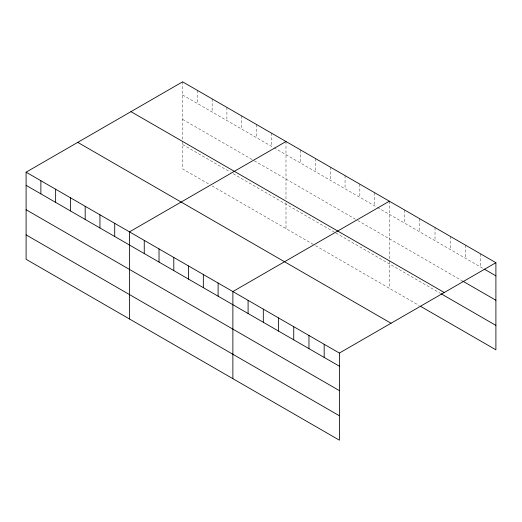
<?xml version="1.0" encoding="UTF-8"?>
<svg xmlns="http://www.w3.org/2000/svg" width="522" height="522" viewBox="0 0 522 522"><rect width="100%" height="100%" fill="white"/><g stroke="black" fill="none" stroke-linecap="round" stroke-linejoin="round"><path stroke-width="0.39" stroke-dasharray="2.61 1.96" d="M182.609 81.83L182.609 168.939L209.329 184.364M182.609 94.978L273.332 147.361M274.037 147.765L376.721 207.051M377.426 207.456L483.45 268.667M182.609 119.381L253.64 160.398M254.344 160.802L357.028 220.088M357.733 220.493L462.009 280.692M182.609 144.529L230.43 172.143M233.243 173.767L335.222 232.642M335.927 233.047L440.568 293.462M212.147 185.989L314.127 244.87M315.529 245.679L419.12 305.487M480.684 253.92L480.684 267.068M465.467 245.138L465.467 258.286M450.251 236.349L450.251 249.496M435.028 227.566L435.028 240.714M419.812 218.777L419.812 231.931M404.596 209.994L404.596 223.142M389.379 201.205L389.379 259.982M389.379 260.765L389.379 288.314M374.613 192.683L374.613 205.831M359.841 184.155L359.841 197.303M345.068 175.627L345.068 188.775M330.302 167.099L330.302 180.247M315.529 158.571L315.529 171.718M300.763 150.042L300.763 163.197M285.991 141.514L285.991 199.502M285.991 202.647L285.991 228.629M271.225 132.993L271.225 146.14M256.452 124.464L256.452 137.612M241.686 115.936L241.686 129.084M226.913 107.408L226.913 120.556M212.147 98.88L212.147 112.034M197.375 90.352L197.375 103.506"/><path stroke-width="0.78" d="M26.1 172.182L339.391 353.061L339.391 440.17L26.1 259.297L26.1 172.182L182.609 81.83L495.9 262.703L495.9 349.818L420.504 306.29M285.991 141.514L129.489 231.872L129.489 318.981M389.379 201.205L232.877 291.563L232.877 378.672M339.391 353.061L495.9 262.703M484.142 269.065L495.9 275.857M462.701 281.097L495.9 300.261M130.957 111.643L444.255 292.522M441.26 293.86L495.9 325.408M77.745 142.369L391.043 323.248M26.1 185.336L339.391 366.216M26.1 209.74L339.391 390.619M26.1 234.887L339.391 415.766M324.175 344.279L324.175 357.426M308.959 335.489L308.959 348.644M293.742 326.707L293.742 339.855M278.526 317.924L278.526 331.072M263.31 309.135L263.31 322.283M248.094 300.352L248.094 313.5M218.105 283.035L218.105 296.189M203.332 274.513L203.332 287.661M188.566 265.985L188.566 279.133M173.793 257.457L173.793 270.605M159.027 248.929L159.027 262.077M144.255 240.401L144.255 253.555M114.716 223.351L114.716 236.499M99.95 214.823L99.95 227.97M85.177 206.294L85.177 219.442M70.411 197.766L70.411 210.914M55.639 189.238L55.639 202.386M40.873 180.71L40.873 193.864"/></g></svg>
